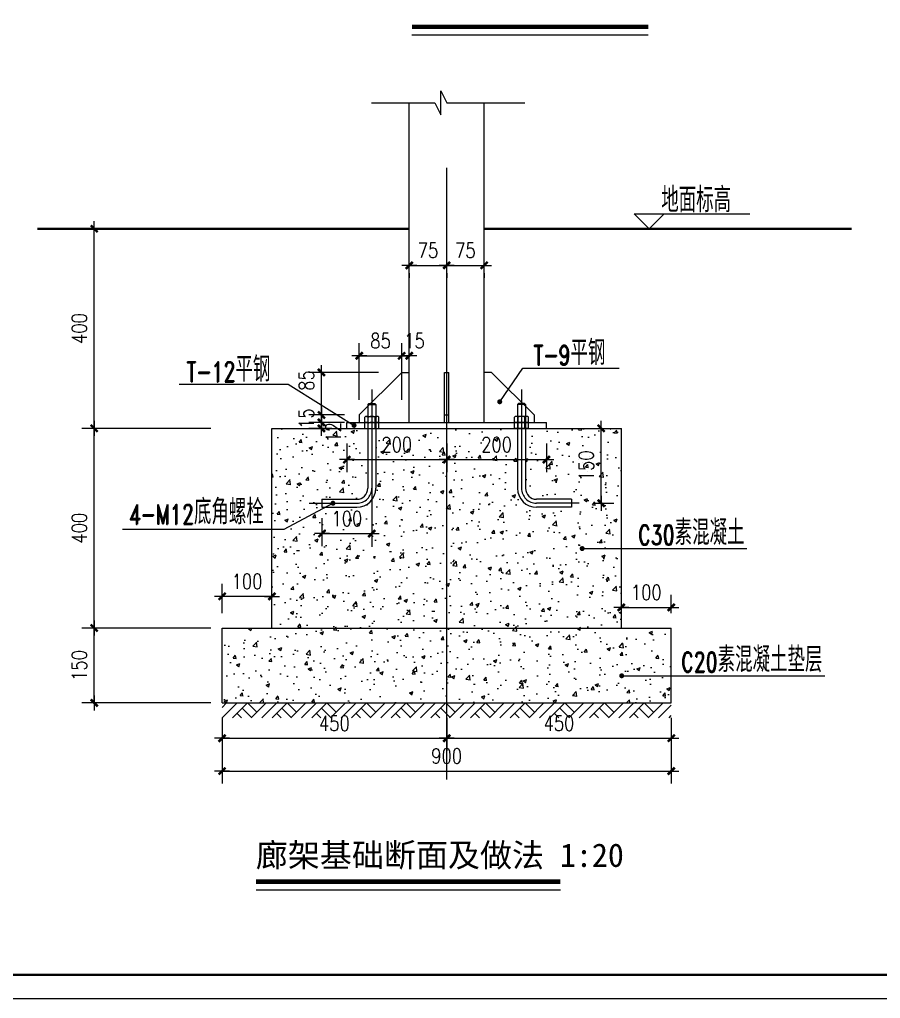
# Model space of a CAD drawing. Header units: inches. Extents: x -2316 to 955, y -265 to 742.
# Drawn here: x -951.3 to -768, y -265.1 to -56.6 of the extents above; entities that cross this region are included whole.
import ezdxf

# ---------------------------------------------------------------- set-up
doc = ezdxf.new("R2010")
doc.units = ezdxf.units.IN
doc.header["$LTSCALE"] = 1000
doc.header["$MEASUREMENT"] = 0
doc.linetypes.add('CONTINOUS', pattern=[0])
doc.linetypes.add('DOTE', pattern=[2.42, 2, -0.2, 0.02, -0.2])
for name, color, linetype in [('COLUMN', 7, 'Continuous'), ('G13', 7, 'CONTINOUS'), ('PUB_DIM', 3, 'Continuous'), ('STAIR', 2, 'Continuous'), ('SU', 7, 'Continuous'), ('尺寸', 3, 'Continuous'), ('文字和字符', 7, 'Continuous'), ('标注层', 3, 'Continuous'), ('铺3', 8, 'Continuous')]:
    doc.layers.add(name, color=color, linetype=linetype)
doc.styles.add('01', font='')
doc.styles.add('DIM_FONT', font='SIMPLEX.shx', dxfattribs={"width": 0.8})
doc.styles.add('HZPMK', font='romand.shx', dxfattribs={"width": 0.7, "bigfont": 'hztxt.shx'})
doc.styles.get('01').set_extended_font_data('SimSun')
doc.dimstyles.new('DIMN10', dxfattribs={"dimscale": 0.1, "dimtxt": 300, "dimasz": 1, "dimexe": 250, "dimexo": 300, "dimgap": 150, "dimtad": 1, "dimdec": 0, "dimzin": 0, "dimdsep": 46, "dimtxsty": 'DIM_FONT', "dimblk": '_DIMX', "dimcen": 0.09, "dimclrt": 7, "dimadec": 0, "dimazin": 0, "dimtfac": 1, "dimtdec": 0, "dimtix": 1, "dimtmove": 2, "dimatfit": 3, "dimldrblk": '_DIMX', "dimfxl": 1, "dimtolj": 1, "dimtzin": 0, "dimarcsym": 0})
pattern_1 = [(50, (-264173.864, 353874.544), (71.726018, -6.2752135), [7.5, -82.5]), (355, (-264173.86, 353874.544), (-13.875133, 75.219213), [6, -66]), (100.4514, (-264167.886, 353874.02), (57.850938, 68.943954), [6.374019, -70.114211]), (46.1842, (-264173.86, 353894.54), (106.724105, -16.551901), [11.25, -123.75]), (96.6356, (-264164.97, 353893.16), (93.46627, 97.411787), [9.56103, -105.1713]), (351.1842, (-264173.86, 353894.54), (93.466195, 97.41186), [9, -99]), (21, (-264163.864, 353889.544), (59.690705, -40.261889), [7.5, -82.5]), (326, (-264163.86, 353889.544), (24.331533, 72.515005), [6, -66]), (71.4514, (-264158.89, 353886.19), (84.022263, 32.25305), [6.374019, -70.114211]), (37.5, (-264173.864, 353874.544), (1.2159855, 33.2893854), [0, -65.2, 0, -67, 0, -66.25]), (7.5, (-264173.864, 353874.544), (26.3069537, 39.4411712), [0, -38.2, 0, -63.7, 0, -25.25]), (327.5, (-264196.164, 353874.544), (53.3822436, -2.2554872), [0, -25, 0, -78, 0, -103.5]), (317.5, (-264206.164, 353874.544), (58.318617, 10.010498), [0, -32.5, 0, -51.8, 0, -73.5])]

# ---------------------------------------------------------------- blocks, each defined once
blk = doc.blocks.new('TKK')
at = {"layer": '文字和字符'}
blk.add_lwpolyline([(0, 0), (1189, 0), (1189, 841), (0, 841)], close=True, dxfattribs=at)
at = {"layer": '文字和字符', "const_width": 1}
blk.add_lwpolyline([(25, 10), (1179, 10), (1179, 831), (25, 831)], close=True, dxfattribs=at)
blk = doc.blocks.new('_DIMX')
blk.add_line((-150, 0), (150, 0))
at = {"const_width": 50}
blk.add_lwpolyline([(-70, -70), (70, 70)], dxfattribs=at)
blk = doc.blocks.new('*D489')
at = {"layer": 'Defpoints', "color": 0, "transparency": 16777216}
for p in [(113.8, 1111.6), (377.2, 1111.6), (377.2, 711.6)]:
    blk.add_point(p, dxfattribs=at)
at = {"layer": 'PUB_DIM', "color": 0, "lineweight": -2, "transparency": 16777216}
for p, q in [((347.2, 1111.6), (88.8, 1111.6)), ((113.8, 711.7), (113.8, 1111.5)), ((347.2, 711.6), (88.8, 711.6))]:
    blk.add_line(p, q, dxfattribs=at)
at = {"layer": 'PUB_DIM', "color": 0, "lineweight": -2, "transparency": 16777216, "xscale": 0.1, "yscale": 0.1, "zscale": 0.1}
for p, rotation in [((113.8, 1111.6), 90), ((113.8, 711.6), 270)]:
    blk.add_blockref('_DIMX', p, dxfattribs=dict(at, rotation=rotation))
at = {"layer": 'PUB_DIM', "color": 7, "transparency": 16777216, "insert": (83.8, 911.6), "char_height": 30, "attachment_point": 5, "rotation": 90, "style": 'DIM_FONT'}
blk.add_mtext('\\A1;400', dxfattribs=at)
blk = doc.blocks.new('*D490')
at = {"layer": 'Defpoints', "color": 0, "transparency": 16777216}
for p in [(113.8, 711.6), (377.2, 711.6), (377.2, 311.6)]:
    blk.add_point(p, dxfattribs=at)
at = {"layer": 'PUB_DIM', "color": 0, "lineweight": -2, "transparency": 16777216}
for p, q in [((347.2, 711.6), (88.8, 711.6)), ((113.8, 311.7), (113.8, 711.5)), ((347.2, 311.6), (88.8, 311.6))]:
    blk.add_line(p, q, dxfattribs=at)
at = {"layer": 'PUB_DIM', "color": 0, "lineweight": -2, "transparency": 16777216, "xscale": 0.1, "yscale": 0.1, "zscale": 0.1}
for p, rotation in [((113.8, 711.6), 90), ((113.8, 311.6), 270)]:
    blk.add_blockref('_DIMX', p, dxfattribs=dict(at, rotation=rotation))
at = {"layer": 'PUB_DIM', "color": 7, "transparency": 16777216, "insert": (83.8, 511.6), "char_height": 30, "attachment_point": 5, "rotation": 90, "style": 'DIM_FONT'}
blk.add_mtext('\\A1;400', dxfattribs=at)
blk = doc.blocks.new('*D491')
at = {"layer": 'Defpoints', "color": 0, "transparency": 16777216}
for p in [(113.8, 311.6), (377.2, 311.6), (377.2, 161.6)]:
    blk.add_point(p, dxfattribs=at)
at = {"layer": 'PUB_DIM', "color": 0, "lineweight": -2, "transparency": 16777216}
for p, q in [((347.2, 311.6), (88.8, 311.6)), ((113.8, 161.7), (113.8, 311.5)), ((347.2, 161.6), (88.8, 161.6))]:
    blk.add_line(p, q, dxfattribs=at)
at = {"layer": 'PUB_DIM', "color": 0, "lineweight": -2, "transparency": 16777216, "xscale": 0.1, "yscale": 0.1, "zscale": 0.1}
for p, rotation in [((113.8, 311.6), 90), ((113.8, 161.6), 270)]:
    blk.add_blockref('_DIMX', p, dxfattribs=dict(at, rotation=rotation))
at = {"layer": 'PUB_DIM', "color": 7, "transparency": 16777216, "insert": (83.8, 236.6), "char_height": 30, "attachment_point": 5, "rotation": 90, "style": 'DIM_FONT'}
blk.add_mtext('\\A1;150', dxfattribs=at)
blk = doc.blocks.new('*D492')
at = {"layer": 'Defpoints', "color": 0, "transparency": 16777216}
for p in [(369.9, 161.6), (819.9, 161.6), (819.9, 90.8)]:
    blk.add_point(p, dxfattribs=at)
at = {"layer": 'PUB_DIM', "color": 0, "lineweight": -2, "transparency": 16777216}
for p, q in [((369.9, 131.6), (369.9, 65.8)), ((819.9, 131.6), (819.9, 65.8)), ((370, 90.8), (819.8, 90.8))]:
    blk.add_line(p, q, dxfattribs=at)
at = {"layer": 'PUB_DIM', "color": 0, "lineweight": -2, "transparency": 16777216, "xscale": 0.1, "yscale": 0.1, "zscale": 0.1, "rotation": 180}
blk.add_blockref('_DIMX', (369.9, 90.8), dxfattribs=at)
at = {"layer": 'PUB_DIM', "color": 0, "lineweight": -2, "transparency": 16777216, "xscale": 0.1, "yscale": 0.1, "zscale": 0.1}
blk.add_blockref('_DIMX', (819.9, 90.8), dxfattribs=at)
at = {"layer": 'PUB_DIM', "color": 7, "transparency": 16777216, "insert": (594.9, 120.8), "char_height": 30, "attachment_point": 5, "style": 'DIM_FONT'}
blk.add_mtext('\\A1;450', dxfattribs=at)
blk = doc.blocks.new('*D493')
at = {"layer": 'Defpoints', "color": 0, "transparency": 16777216}
for p in [(369.9, 375), (369.9, 311.6), (469.9, 311.6)]:
    blk.add_point(p, dxfattribs=at)
at = {"layer": 'PUB_DIM', "color": 0, "lineweight": -2, "transparency": 16777216}
for p, q in [((369.9, 341.6), (369.9, 400)), ((469.9, 341.6), (469.9, 400)), ((469.8, 375), (370, 375))]:
    blk.add_line(p, q, dxfattribs=at)
at = {"layer": 'PUB_DIM', "color": 0, "lineweight": -2, "transparency": 16777216, "xscale": 0.1, "yscale": 0.1, "zscale": 0.1, "rotation": 180}
blk.add_blockref('_DIMX', (369.9, 375), dxfattribs=at)
at = {"layer": 'PUB_DIM', "color": 0, "lineweight": -2, "transparency": 16777216, "xscale": 0.1, "yscale": 0.1, "zscale": 0.1}
blk.add_blockref('_DIMX', (469.9, 375), dxfattribs=at)
at = {"layer": 'PUB_DIM', "color": 7, "transparency": 16777216, "insert": (419.9, 405), "char_height": 30, "attachment_point": 5, "style": 'DIM_FONT'}
blk.add_mtext('\\A1;100', dxfattribs=at)
blk = doc.blocks.new('*D494')
at = {"layer": 'Defpoints', "color": 0, "transparency": 16777216}
for p in [(1269.9, 353), (1169.9, 311.6), (1269.9, 311.6)]:
    blk.add_point(p, dxfattribs=at)
at = {"layer": 'PUB_DIM', "color": 0, "lineweight": -2, "transparency": 16777216}
for p, q in [((1169.9, 341.6), (1169.9, 378)), ((1269.9, 341.6), (1269.9, 378)), ((1170, 353), (1269.8, 353))]:
    blk.add_line(p, q, dxfattribs=at)
at = {"layer": 'PUB_DIM', "color": 0, "lineweight": -2, "transparency": 16777216, "xscale": 0.1, "yscale": 0.1, "zscale": 0.1, "rotation": 180}
blk.add_blockref('_DIMX', (1169.9, 353), dxfattribs=at)
at = {"layer": 'PUB_DIM', "color": 0, "lineweight": -2, "transparency": 16777216, "xscale": 0.1, "yscale": 0.1, "zscale": 0.1}
blk.add_blockref('_DIMX', (1269.9, 353), dxfattribs=at)
at = {"layer": 'PUB_DIM', "color": 7, "transparency": 16777216, "insert": (1219.9, 383), "char_height": 30, "attachment_point": 5, "style": 'DIM_FONT'}
blk.add_mtext('\\A1;100', dxfattribs=at)
blk = doc.blocks.new('*D495')
at = {"layer": 'Defpoints', "color": 0, "transparency": 16777216}
for p in [(819.9, 161.6), (1269.9, 161.6), (1269.9, 90.8)]:
    blk.add_point(p, dxfattribs=at)
at = {"layer": 'PUB_DIM', "color": 0, "lineweight": -2, "transparency": 16777216}
for p, q in [((819.9, 131.6), (819.9, 65.8)), ((1269.9, 131.6), (1269.9, 65.8)), ((820, 90.8), (1269.8, 90.8))]:
    blk.add_line(p, q, dxfattribs=at)
at = {"layer": 'PUB_DIM', "color": 0, "lineweight": -2, "transparency": 16777216, "xscale": 0.1, "yscale": 0.1, "zscale": 0.1, "rotation": 180}
blk.add_blockref('_DIMX', (819.9, 90.8), dxfattribs=at)
at = {"layer": 'PUB_DIM', "color": 0, "lineweight": -2, "transparency": 16777216, "xscale": 0.1, "yscale": 0.1, "zscale": 0.1}
blk.add_blockref('_DIMX', (1269.9, 90.8), dxfattribs=at)
at = {"layer": 'PUB_DIM', "color": 7, "transparency": 16777216, "insert": (1044.9, 120.8), "char_height": 30, "attachment_point": 5, "style": 'DIM_FONT'}
blk.add_mtext('\\A1;450', dxfattribs=at)
blk = doc.blocks.new('*D496')
at = {"layer": 'Defpoints', "color": 0, "transparency": 16777216}
for p in [(369.9, 95.8), (1269.9, 95.8), (1269.9, 25)]:
    blk.add_point(p, dxfattribs=at)
at = {"layer": 'PUB_DIM', "color": 0, "lineweight": -2, "transparency": 16777216}
for p, q in [((369.9, 65.8), (369.9, 0)), ((1269.9, 65.8), (1269.9, 0)), ((370, 25), (1269.8, 25))]:
    blk.add_line(p, q, dxfattribs=at)
at = {"layer": 'PUB_DIM', "color": 0, "lineweight": -2, "transparency": 16777216, "xscale": 0.1, "yscale": 0.1, "zscale": 0.1, "rotation": 180}
blk.add_blockref('_DIMX', (369.9, 25), dxfattribs=at)
at = {"layer": 'PUB_DIM', "color": 0, "lineweight": -2, "transparency": 16777216, "xscale": 0.1, "yscale": 0.1, "zscale": 0.1}
blk.add_blockref('_DIMX', (1269.9, 25), dxfattribs=at)
at = {"layer": 'PUB_DIM', "color": 7, "transparency": 16777216, "insert": (819.9, 55), "char_height": 30, "attachment_point": 5, "style": 'DIM_FONT'}
blk.add_mtext('\\A1;900', dxfattribs=at)
blk = doc.blocks.new('*D497')
at = {"layer": 'Defpoints', "color": 0, "transparency": 16777216}
for p in [(619.9, 711.6), (819.9, 711.6), (819.9, 649.1)]:
    blk.add_point(p, dxfattribs=at)
at = {"layer": 'PUB_DIM', "color": 0, "lineweight": -2, "transparency": 16777216}
for p, q in [((619.9, 681.6), (619.9, 624.1)), ((819.9, 681.6), (819.9, 624.1)), ((620, 649.1), (819.8, 649.1))]:
    blk.add_line(p, q, dxfattribs=at)
at = {"layer": 'PUB_DIM', "color": 0, "lineweight": -2, "transparency": 16777216, "xscale": 0.1, "yscale": 0.1, "zscale": 0.1, "rotation": 180}
blk.add_blockref('_DIMX', (619.9, 649.1), dxfattribs=at)
at = {"layer": 'PUB_DIM', "color": 0, "lineweight": -2, "transparency": 16777216, "xscale": 0.1, "yscale": 0.1, "zscale": 0.1}
blk.add_blockref('_DIMX', (819.9, 649.1), dxfattribs=at)
at = {"layer": 'PUB_DIM', "color": 7, "transparency": 16777216, "insert": (719.9, 679.1), "char_height": 30, "attachment_point": 5, "style": 'DIM_FONT'}
blk.add_mtext('\\A1;200', dxfattribs=at)
blk = doc.blocks.new('*D498')
at = {"layer": 'Defpoints', "color": 0, "transparency": 16777216}
for p in [(819.9, 711.6), (1019.9, 711.6), (1019.9, 649.1)]:
    blk.add_point(p, dxfattribs=at)
at = {"layer": 'PUB_DIM', "color": 0, "lineweight": -2, "transparency": 16777216}
for p, q in [((819.9, 681.6), (819.9, 624.1)), ((1019.9, 681.6), (1019.9, 624.1)), ((820, 649.1), (1019.8, 649.1))]:
    blk.add_line(p, q, dxfattribs=at)
at = {"layer": 'PUB_DIM', "color": 0, "lineweight": -2, "transparency": 16777216, "xscale": 0.1, "yscale": 0.1, "zscale": 0.1, "rotation": 180}
blk.add_blockref('_DIMX', (819.9, 649.1), dxfattribs=at)
at = {"layer": 'PUB_DIM', "color": 0, "lineweight": -2, "transparency": 16777216, "xscale": 0.1, "yscale": 0.1, "zscale": 0.1}
blk.add_blockref('_DIMX', (1019.9, 649.1), dxfattribs=at)
at = {"layer": 'PUB_DIM', "color": 7, "transparency": 16777216, "insert": (919.9, 679.1), "char_height": 30, "attachment_point": 5, "style": 'DIM_FONT'}
blk.add_mtext('\\A1;200', dxfattribs=at)
blk = doc.blocks.new('*D499')
at = {"layer": 'Defpoints', "color": 0, "transparency": 16777216}
for p in [(1085.6, 711.6), (1129.5, 711.6), (1085.6, 561.6)]:
    blk.add_point(p, dxfattribs=at)
at = {"layer": 'PUB_DIM', "color": 0, "lineweight": -2, "transparency": 16777216}
for p, q in [((1115.6, 711.6), (1154.5, 711.6)), ((1129.5, 561.7), (1129.5, 711.5)), ((1115.6, 561.6), (1154.5, 561.6))]:
    blk.add_line(p, q, dxfattribs=at)
at = {"layer": 'PUB_DIM', "color": 0, "lineweight": -2, "transparency": 16777216, "xscale": 0.1, "yscale": 0.1, "zscale": 0.1}
for p, rotation in [((1129.5, 711.6), 90), ((1129.5, 561.6), 270)]:
    blk.add_blockref('_DIMX', p, dxfattribs=dict(at, rotation=rotation))
at = {"layer": 'PUB_DIM', "color": 7, "transparency": 16777216, "insert": (1099.5, 636.6), "char_height": 30, "attachment_point": 5, "rotation": 90, "style": 'DIM_FONT'}
blk.add_mtext('\\A1;150', dxfattribs=at)
blk = doc.blocks.new('*D500')
at = {"layer": 'Defpoints', "color": 0, "transparency": 16777216}
for p in [(569.9, 561.6), (669.9, 561.6), (669.9, 500.9)]:
    blk.add_point(p, dxfattribs=at)
at = {"layer": 'PUB_DIM', "color": 0, "lineweight": -2, "transparency": 16777216}
for p, q in [((569.9, 531.6), (569.9, 475.9)), ((669.9, 531.6), (669.9, 475.9)), ((570, 500.9), (669.8, 500.9))]:
    blk.add_line(p, q, dxfattribs=at)
at = {"layer": 'PUB_DIM', "color": 0, "lineweight": -2, "transparency": 16777216, "xscale": 0.1, "yscale": 0.1, "zscale": 0.1, "rotation": 180}
blk.add_blockref('_DIMX', (569.9, 500.9), dxfattribs=at)
at = {"layer": 'PUB_DIM', "color": 0, "lineweight": -2, "transparency": 16777216, "xscale": 0.1, "yscale": 0.1, "zscale": 0.1}
blk.add_blockref('_DIMX', (669.9, 500.9), dxfattribs=at)
at = {"layer": 'PUB_DIM', "color": 7, "transparency": 16777216, "insert": (619.9, 530.9), "char_height": 30, "attachment_point": 5, "style": 'DIM_FONT'}
blk.add_mtext('\\A1;100', dxfattribs=at)
blk = doc.blocks.new('*D501')
at = {"layer": 'Defpoints', "color": 0, "transparency": 16777216}
for p in [(569, 711.6), (619.9, 723.6), (619.9, 711.6)]:
    blk.add_point(p, dxfattribs=at)
at = {"layer": 'PUB_DIM', "color": 0, "lineweight": -2, "transparency": 16777216}
for p, q in [((589.9, 723.6), (544, 723.6)), ((589.9, 711.6), (544, 711.6)), ((569, 723.7), (569, 723.8)), ((569, 723.6), (569, 711.6)), ((569, 711.5), (569, 711.4))]:
    blk.add_line(p, q, dxfattribs=at)
at = {"layer": 'PUB_DIM', "color": 0, "lineweight": -2, "transparency": 16777216, "xscale": 0.1, "yscale": 0.1, "zscale": 0.1}
for p, rotation in [((569, 723.6), 270), ((569, 711.6), 90)]:
    blk.add_blockref('_DIMX', p, dxfattribs=dict(at, rotation=rotation))
at = {"layer": 'PUB_DIM', "color": 7, "transparency": 16777216, "insert": (592.7, 703.9), "char_height": 30, "attachment_point": 5, "rotation": 90, "style": 'DIM_FONT'}
blk.add_mtext('\\A1;12', dxfattribs=at)
blk = doc.blocks.new('*D502')
at = {"layer": 'Defpoints', "color": 0, "transparency": 16777216}
for p in [(569, 738.6), (644.9, 738.6), (644.9, 723.6)]:
    blk.add_point(p, dxfattribs=at)
at = {"layer": 'PUB_DIM', "color": 0, "lineweight": -2, "transparency": 16777216}
for p, q in [((614.9, 738.6), (544, 738.6)), ((569, 738.7), (569, 738.8)), ((569, 723.6), (569, 738.6)), ((614.9, 723.6), (544, 723.6)), ((569, 723.5), (569, 723.4))]:
    blk.add_line(p, q, dxfattribs=at)
at = {"layer": 'PUB_DIM', "color": 0, "lineweight": -2, "transparency": 16777216, "xscale": 0.1, "yscale": 0.1, "zscale": 0.1}
for p, rotation in [((569, 738.6), 270), ((569, 723.6), 90)]:
    blk.add_blockref('_DIMX', p, dxfattribs=dict(at, rotation=rotation))
at = {"layer": 'PUB_DIM', "color": 7, "transparency": 16777216, "insert": (539, 731.1), "char_height": 30, "attachment_point": 5, "rotation": 90, "style": 'DIM_FONT'}
blk.add_mtext('\\A1;15', dxfattribs=at)
blk = doc.blocks.new('*D503')
at = {"layer": 'Defpoints', "color": 0, "transparency": 16777216}
for p in [(569, 823.6), (644.9, 823.6), (644.9, 738.6)]:
    blk.add_point(p, dxfattribs=at)
at = {"layer": 'PUB_DIM', "color": 0, "lineweight": -2, "transparency": 16777216}
for p, q in [((614.9, 823.6), (544, 823.6)), ((569, 738.7), (569, 823.5)), ((614.9, 738.6), (544, 738.6))]:
    blk.add_line(p, q, dxfattribs=at)
at = {"layer": 'PUB_DIM', "color": 0, "lineweight": -2, "transparency": 16777216, "xscale": 0.1, "yscale": 0.1, "zscale": 0.1}
for p, rotation in [((569, 823.6), 90), ((569, 738.6), 270)]:
    blk.add_blockref('_DIMX', p, dxfattribs=dict(at, rotation=rotation))
at = {"layer": 'PUB_DIM', "color": 7, "transparency": 16777216, "insert": (539, 807.5), "char_height": 30, "attachment_point": 5, "rotation": 90, "style": 'DIM_FONT'}
blk.add_mtext('\\A1;85', dxfattribs=at)
blk = doc.blocks.new('*D504')
at = {"layer": 'Defpoints', "color": 0, "transparency": 16777216}
for p in [(744.9, 857.1), (729.9, 823.6), (744.9, 823.6)]:
    blk.add_point(p, dxfattribs=at)
at = {"layer": 'PUB_DIM', "color": 0, "lineweight": -2, "transparency": 16777216}
for p, q in [((729.9, 853.6), (729.9, 882.1)), ((744.9, 853.6), (744.9, 882.1)), ((729.8, 857.1), (729.7, 857.1)), ((729.9, 857.1), (744.9, 857.1)), ((745, 857.1), (745.1, 857.1))]:
    blk.add_line(p, q, dxfattribs=at)
at = {"layer": 'PUB_DIM', "color": 0, "lineweight": -2, "transparency": 16777216, "xscale": 0.1, "yscale": 0.1, "zscale": 0.1}
blk.add_blockref('_DIMX', (729.9, 857.1), dxfattribs=at)
at = {"layer": 'PUB_DIM', "color": 0, "lineweight": -2, "transparency": 16777216, "xscale": 0.1, "yscale": 0.1, "zscale": 0.1, "rotation": 180}
blk.add_blockref('_DIMX', (744.9, 857.1), dxfattribs=at)
at = {"layer": 'PUB_DIM', "color": 7, "transparency": 16777216, "insert": (755.4, 887.1), "char_height": 30, "attachment_point": 5, "style": 'DIM_FONT'}
blk.add_mtext('\\A1;15', dxfattribs=at)
blk = doc.blocks.new('*D505')
at = {"layer": 'Defpoints', "color": 0, "transparency": 16777216}
for p in [(729.9, 857.1), (644.9, 738.6), (729.9, 738.6)]:
    blk.add_point(p, dxfattribs=at)
at = {"layer": 'PUB_DIM', "color": 0, "lineweight": -2, "transparency": 16777216}
for p, q in [((644.9, 768.6), (644.9, 882.1)), ((729.9, 768.6), (729.9, 882.1)), ((645, 857.1), (729.8, 857.1))]:
    blk.add_line(p, q, dxfattribs=at)
at = {"layer": 'PUB_DIM', "color": 0, "lineweight": -2, "transparency": 16777216, "xscale": 0.1, "yscale": 0.1, "zscale": 0.1, "rotation": 180}
blk.add_blockref('_DIMX', (644.9, 857.1), dxfattribs=at)
at = {"layer": 'PUB_DIM', "color": 0, "lineweight": -2, "transparency": 16777216, "xscale": 0.1, "yscale": 0.1, "zscale": 0.1}
blk.add_blockref('_DIMX', (729.9, 857.1), dxfattribs=at)
at = {"layer": 'PUB_DIM', "color": 7, "transparency": 16777216, "insert": (687.4, 887.1), "char_height": 30, "attachment_point": 5, "style": 'DIM_FONT'}
blk.add_mtext('\\A1;85', dxfattribs=at)
blk = doc.blocks.new('*D506')
at = {"layer": 'Defpoints', "color": 0, "transparency": 16777216}
for p in [(744.9, 1052.8), (819.9, 1052.8), (819.9, 1038.3)]:
    blk.add_point(p, dxfattribs=at)
at = {"layer": 'PUB_DIM', "color": 0, "lineweight": -2, "transparency": 16777216}
for p, q in [((744.9, 1022.8), (744.9, 1013.3)), ((745, 1038.3), (819.8, 1038.3)), ((819.9, 1022.8), (819.9, 1013.3))]:
    blk.add_line(p, q, dxfattribs=at)
at = {"layer": 'PUB_DIM', "color": 0, "lineweight": -2, "transparency": 16777216, "xscale": 0.1, "yscale": 0.1, "zscale": 0.1, "rotation": 180}
blk.add_blockref('_DIMX', (744.9, 1038.3), dxfattribs=at)
at = {"layer": 'PUB_DIM', "color": 0, "lineweight": -2, "transparency": 16777216, "xscale": 0.1, "yscale": 0.1, "zscale": 0.1}
blk.add_blockref('_DIMX', (819.9, 1038.3), dxfattribs=at)
at = {"layer": 'PUB_DIM', "color": 7, "transparency": 16777216, "insert": (782.4, 1068.3), "char_height": 30, "attachment_point": 5, "style": 'DIM_FONT'}
blk.add_mtext('\\A1;75', dxfattribs=at)
blk = doc.blocks.new('*D507')
at = {"layer": 'Defpoints', "color": 0, "transparency": 16777216}
for p in [(819.9, 1052.8), (894.9, 1052.8), (894.9, 1038.3)]:
    blk.add_point(p, dxfattribs=at)
at = {"layer": 'PUB_DIM', "color": 0, "lineweight": -2, "transparency": 16777216}
for p, q in [((819.9, 1022.8), (819.9, 1013.3)), ((820, 1038.3), (894.8, 1038.3)), ((894.9, 1022.8), (894.9, 1013.3))]:
    blk.add_line(p, q, dxfattribs=at)
at = {"layer": 'PUB_DIM', "color": 0, "lineweight": -2, "transparency": 16777216, "xscale": 0.1, "yscale": 0.1, "zscale": 0.1, "rotation": 180}
blk.add_blockref('_DIMX', (819.9, 1038.3), dxfattribs=at)
at = {"layer": 'PUB_DIM', "color": 0, "lineweight": -2, "transparency": 16777216, "xscale": 0.1, "yscale": 0.1, "zscale": 0.1}
blk.add_blockref('_DIMX', (894.9, 1038.3), dxfattribs=at)
at = {"layer": 'PUB_DIM', "color": 7, "transparency": 16777216, "insert": (857.4, 1068.3), "char_height": 30, "attachment_point": 5, "style": 'DIM_FONT'}
blk.add_mtext('\\A1;75', dxfattribs=at)
blk = doc.blocks.new('_YZH')
at = {"const_width": 0.5}
blk.add_lwpolyline([(-0.25, 0, 1), (0.25, 0, 1)], format="xyb", close=True, dxfattribs=at)
blk = doc.blocks.new('A$C45BF500C')
at = {"layer": '铺3'}
h = blk.add_hatch(dxfattribs=at)
h.set_pattern_fill('AN33C', color=256, scale=100, style=0)
h.set_pattern_definition(pattern_1)
h.paths.add_polyline_path([(1169.9, 711.6), (977.9, 711.6), (977.9, 591.6, 0.414214), (999.9, 569.6), (1069.9, 569.6), (1069.9, 553.6), (999.9, 553.6, -0.414214), (961.9, 591.6), (961.9, 711.6), (956, 711.6), (819.9, 711.6), (819.9, 311.6), (1169.9, 311.6), (1169.9, 470.8), (1093.9, 470.8, -1), (1088.9, 470.8, -1), (1093.9, 470.8), (1169.9, 470.8)])
h.paths.add_polyline_path([(661.9, 711.6), (656, 711.6), (469.9, 711.6), (469.9, 509.7), (494.6, 509.7), (577, 553.6), (569.9, 553.6), (569.9, 569.6), (639.9, 569.6, 0.414214), (661.9, 591.6)], flags=17)
h.paths.add_polyline_path([(819.9, 711.6), (677.9, 711.6), (677.9, 591.6, -0.414214), (639.9, 553.6), (577, 553.6), (494.6, 509.7), (469.9, 509.7), (469.9, 311.6), (819.9, 311.6)])
h.paths.add_polyline_path([(881.5, 701.6), (958.2, 701.6), (958.2, 656.6), (881.5, 656.6)], flags=24)
h.paths.add_polyline_path([(1077, 600.5), (1077, 672.7), (1122, 672.7), (1122, 600.5)], flags=24)
h.paths.add_polyline_path([(570.2, 679.3), (570.2, 728.6), (615.2, 728.6), (615.2, 679.3)], flags=9)
h.paths.add_polyline_path([(681.5, 701.6), (758.2, 701.6), (758.2, 656.6), (681.5, 656.6)], flags=24)
h.paths.add_polyline_path([(583.8, 553.4), (655.9, 553.4), (655.9, 508.4), (583.8, 508.4)], flags=24)
h = blk.add_hatch(dxfattribs=at)
h.set_pattern_fill('AN33C', color=256, scale=100, style=0)
h.set_pattern_definition(pattern_1)
h.paths.add_polyline_path([(369.9, 311.6), (369.9, 161.6), (819.9, 161.6), (819.9, 311.6)])
h.paths.add_polyline_path([(819.9, 311.6), (819.9, 161.6), (1269.9, 161.6), (1269.9, 215.9), (1173.1, 215.9, -1), (1168.1, 215.9, -1), (1173.1, 215.9), (1269.9, 215.9), (1269.9, 311.6)])
at = {"layer": 'G13'}
for p, q in [((744.9, 723.6), (744.9, 1363.9)), ((894.9, 723.6), (894.9, 1363.9)), ((729.9, 823.6), (744.9, 823.6)), ((815.4, 723.6), (815.4, 823.6)), ((815.4, 823.6), (824.4, 823.6)), ((824.4, 723.6), (824.4, 823.6)), ((909.9, 823.6), (894.9, 823.6)), ((815.4, 738.6), (824.4, 738.6)), ((469.9, 311.6), (469.9, 711.6)), ((469.9, 711.6), (1169.9, 711.6)), ((619.9, 711.6), (619.9, 723.6)), ((619.9, 723.6), (1019.9, 723.6)), ((1019.9, 711.6), (1019.9, 723.6)), ((1169.9, 311.6), (1169.9, 711.6)), ((369.9, 161.6), (369.9, 311.6)), ((369.9, 311.6), (1269.9, 311.6)), ((1269.9, 161.6), (1269.9, 311.6)), ((369.9, 161.6), (1269.9, 161.6))]:
    blk.add_line(p, q, dxfattribs=at)
at = {"layer": 'G13', "color": 1, "linetype": 'DOTE'}
for p, q in [((819.9, 7.8), (819.9, 1233.8)), ((669.9, 789.7), (669.9, 591.6)), ((969.9, 789.7), (969.9, 591.6)), ((544.1, 561.6), (639.9, 561.6)), ((1085.6, 561.6), (999.9, 561.6))]:
    blk.add_line(p, q, dxfattribs=at)
at = {"layer": 'G13', "const_width": 5}
for points in [[(0, 1111.6), (744.9, 1111.6)], [(0, 1111.6), (744.9, 1111.6)], [(894.9, 1111.6), (1631.1, 1111.6)]]:
    blk.add_lwpolyline(points, dxfattribs=at)
at = {"layer": 'G13', "color": 1, "linetype": 'DOTE'}
for centre, start, end in [((639.9, 591.6), 270, 0), ((999.9, 591.6), 180, 270)]:
    blk.add_arc(centre, 30, start, end, dxfattribs=at)
at = {"layer": 'PUB_DIM'}
for p, q in [((1225.9, 1111.6), (1195.9, 1141.6)), ((1195.9, 1141.6), (1255.9, 1141.6)), ((1255.9, 1141.6), (1225.9, 1111.6)), ((1255.9, 1141.6), (1427.3, 1141.6)), ((683.4, 823.6), (565.4, 823.6)), ((669.9, 629.7), (669.9, 474.6))]:
    blk.add_line(p, q, dxfattribs=at)
at = {"layer": 'STAIR'}
for p, q in [((808.5, 1339.9), (808.5, 1387.9)), ((808.5, 1387.9), (820.5, 1363.9)), ((669, 1363.9), (796.5, 1363.9)), ((796.5, 1363.9), (808.5, 1339.9)), ((820.5, 1363.9), (976.4, 1363.9))]:
    blk.add_line(p, q, dxfattribs=at)
at = {"layer": 'SU'}
for p, q in [((729.9, 823.6), (644.9, 738.6)), ((909.9, 823.6), (994.9, 738.6)), ((661.9, 759.6), (663.9, 761.6)), ((661.9, 759.6), (661.9, 591.6)), ((661.9, 759.6), (677.9, 759.6)), ((663.9, 761.6), (675.9, 761.6)), ((677.9, 759.6), (675.9, 761.6)), ((677.9, 759.6), (677.9, 591.6)), ((961.9, 759.6), (963.9, 761.6)), ((961.9, 759.6), (961.9, 591.6)), ((977.9, 759.6), (961.9, 759.6)), ((975.9, 761.6), (963.9, 761.6)), ((977.9, 759.6), (975.9, 761.6)), ((977.9, 759.6), (977.9, 591.6)), ((644.9, 738.6), (644.9, 723.6)), ((656, 723.6), (656, 734.2)), ((659.5, 735.6), (680.2, 735.6)), ((662.9, 723.6), (662.9, 734.2)), ((676.8, 723.6), (676.8, 734.2)), ((683.7, 723.6), (683.7, 734.2)), ((956, 723.6), (956, 734.2)), ((980.2, 735.6), (959.5, 735.6)), ((962.9, 723.6), (962.9, 734.2)), ((976.8, 723.6), (976.8, 734.2)), ((983.7, 723.6), (983.7, 734.2)), ((994.9, 738.6), (994.9, 723.6)), ((656, 723.6), (683.7, 723.6)), ((656, 711.6), (656, 722.2)), ((656, 711.6), (683.7, 711.6)), ((659.5, 723.6), (680.2, 723.6)), ((662.9, 711.6), (662.9, 722.2)), ((676.8, 711.6), (676.8, 722.2)), ((683.7, 711.6), (683.7, 722.2)), ((983.7, 723.6), (956, 723.6)), ((956, 711.6), (956, 722.2)), ((983.7, 711.6), (956, 711.6)), ((980.2, 723.6), (959.5, 723.6)), ((962.9, 711.6), (962.9, 722.2)), ((976.8, 711.6), (976.8, 722.2)), ((983.7, 711.6), (983.7, 722.2)), ((569.9, 569.6), (569.9, 553.6)), ((569.9, 569.6), (639.9, 569.6)), ((1069.9, 569.6), (999.9, 569.6)), ((1069.9, 569.6), (1069.9, 553.6)), ((569.9, 553.6), (639.9, 553.6)), ((1069.9, 553.6), (999.9, 553.6))]:
    blk.add_line(p, q, dxfattribs=at)
for centre, radius, start, end in [((659.5, 730.5), 5.1, 47.2228, 132.7772), ((669.9, 717.3), 18.3, 67.8196, 112.1804), ((680.2, 730.5), 5.1, 47.2228, 132.7772), ((959.5, 730.5), 5.1, 47.2228, 132.7772), ((969.9, 717.3), 18.3, 67.8196, 112.1804), ((980.2, 730.5), 5.1, 47.2228, 132.7772), ((659.5, 718.5), 5.1, 47.2228, 132.7772), ((669.9, 705.3), 18.3, 67.8196, 112.1804), ((680.2, 718.5), 5.1, 47.2228, 132.7772), ((959.5, 718.5), 5.1, 47.2228, 132.7772), ((969.9, 705.3), 18.3, 67.8196, 112.1804), ((980.2, 718.5), 5.1, 47.2228, 132.7772), ((639.9, 591.6), 38, 270, 0), ((639.9, 591.6), 22, 270, 0), ((999.9, 591.6), 38, 180, 270), ((999.9, 591.6), 22, 180, 270)]:
    blk.add_arc(centre, radius, start, end, dxfattribs=at)
at = {"layer": '标注层'}
for p, q in [((1091.4, 470.8), (1421.3, 470.8)), ((1170.6, 215.9), (1577.4, 215.9))]:
    blk.add_line(p, q, dxfattribs=at)
for points in [[(926.2, 764.9), (972.4, 832.1), (1165.8, 832.1)], [(284, 799.9), (502.5, 799.9), (634.3, 717.6)], [(170.2, 509.7), (494.6, 509.7), (592, 561.6)]]:
    blk.add_lwpolyline(points, dxfattribs=at)
at = {"layer": '铺3'}
for p, q in [((369.9, 152.6), (378.9, 161.6)), ((369.9, 131.6), (399.9, 161.6)), ((390.9, 131.6), (420.9, 161.6)), ((420.9, 161.6), (439.6, 142.9)), ((428.4, 131.6), (458.4, 161.6)), ((449.4, 131.6), (479.4, 161.6)), ((470.4, 131.6), (500.4, 161.6)), ((500.4, 161.6), (519.1, 142.9)), ((507.9, 131.6), (537.9, 161.6)), ((528.9, 131.6), (558.9, 161.6)), ((549.9, 131.6), (579.9, 161.6)), ((579.9, 161.6), (598.6, 142.9)), ((587.4, 131.6), (617.4, 161.6)), ((608.4, 131.6), (638.4, 161.6)), ((629.4, 131.6), (659.4, 161.6)), ((659.4, 161.6), (678.1, 142.9)), ((666.9, 131.6), (696.9, 161.6)), ((687.9, 131.6), (717.9, 161.6)), ((708.9, 131.6), (738.9, 161.6)), ((738.9, 161.6), (757.6, 142.9)), ((746.4, 131.6), (776.4, 161.6)), ((767.4, 131.6), (797.4, 161.6)), ((788.4, 131.6), (818.4, 161.6)), ((818.4, 161.6), (837.1, 142.9)), ((825.9, 131.6), (855.9, 161.6)), ((846.9, 131.6), (876.9, 161.6)), ((867.9, 131.6), (897.9, 161.6)), ((897.9, 161.6), (916.6, 142.9)), ((905.4, 131.6), (935.4, 161.6)), ((926.4, 131.6), (956.4, 161.6)), ((947.4, 131.6), (977.4, 161.6)), ((977.4, 161.6), (996.1, 142.9)), ((984.9, 131.6), (1014.9, 161.6)), ((1005.9, 131.6), (1035.9, 161.6)), ((1026.9, 131.6), (1056.9, 161.6)), ((1056.9, 161.6), (1075.6, 142.9)), ((1064.4, 131.6), (1094.4, 161.6)), ((1085.4, 131.6), (1115.4, 161.6)), ((1106.4, 131.6), (1136.4, 161.6)), ((1136.4, 161.6), (1155.1, 142.9)), ((1143.9, 131.6), (1173.9, 161.6)), ((1164.9, 131.6), (1194.9, 161.6)), ((1185.9, 131.6), (1215.9, 161.6)), ((1215.9, 161.6), (1234.6, 142.9)), ((1223.4, 131.6), (1253.4, 161.6)), ((1244.4, 131.6), (1269.9, 157.1)), ((399.9, 140.6), (408.9, 131.6)), ((410.4, 151.1), (429.1, 132.4)), ((479.4, 140.6), (488.4, 131.6)), ((489.9, 151.1), (508.6, 132.4)), ((558.9, 140.6), (567.9, 131.6)), ((569.4, 151.1), (588.1, 132.4)), ((638.4, 140.6), (647.4, 131.6)), ((648.9, 151.1), (667.6, 132.4)), ((717.9, 140.6), (726.9, 131.6)), ((728.4, 151.1), (747.1, 132.4)), ((797.4, 140.6), (806.4, 131.6)), ((807.9, 151.1), (826.6, 132.4)), ((876.9, 140.6), (885.9, 131.6)), ((887.4, 151.1), (906.1, 132.4)), ((956.4, 140.6), (965.4, 131.6)), ((966.9, 151.1), (985.6, 132.4)), ((1035.9, 140.6), (1044.9, 131.6)), ((1046.4, 151.1), (1065.1, 132.4)), ((1115.4, 140.6), (1124.4, 131.6)), ((1125.9, 151.1), (1144.6, 132.4)), ((1194.9, 140.6), (1203.9, 131.6)), ((1205.4, 151.1), (1224.1, 132.4)), ((1265.4, 131.6), (1269.9, 136.1))]:
    blk.add_line(p, q, dxfattribs=at)
at = {"layer": 'COLUMN', "xscale": 10, "yscale": 10, "zscale": 10}
for p in [(926.2, 764.9), (634.3, 717.6), (592, 561.6), (1091.4, 470.8), (1170.6, 215.9)]:
    blk.add_blockref('_YZH', p, dxfattribs=at)
at = {"layer": '标注层', "attachment_point": 9, "style": 'HZPMK'}
for s, insert, char_height in [('地面标高', (1389.8, 1144.5), 50), ('T-9\\H50;平钢', (1137.9, 838.3), 40), ('T-12\\H50;平钢', (466.6, 805.2), 40), ('4-M12\\H50;底角螺栓', (453.5, 518.9), 40), ('C30\\H50;素混凝土', (1416.7, 477.8), 40), ('C20\\H50;素混凝土垫层', (1572.8, 222.9), 40)]:
    blk.add_mtext(s, dxfattribs=dict(at, insert=insert, char_height=char_height))
at = {"layer": 'PUB_DIM'}
for p1, p2, distance, picture, middle in [((377.2, 711.6), (377.2, 1111.6), 263.4, '*D489', (83.8, 911.6)), ((744.9, 1052.8), (819.9, 1052.8), -14.5, '*D506', (782.4, 1068.3)), ((819.9, 1052.8), (894.9, 1052.8), -14.5, '*D507', (857.4, 1068.3)), ((644.9, 738.6), (729.9, 738.6), 118.5, '*D505', (687.4, 887.1)), ((644.9, 723.6), (644.9, 738.6), 75.9, '*D502', (539, 731.1)), ((377.2, 311.6), (377.2, 711.6), 263.4, '*D490', (83.8, 511.6)), ((1085.6, 561.6), (1085.6, 711.6), -43.9, '*D499', (1099.5, 636.6)), ((619.9, 711.6), (819.9, 711.6), -62.5, '*D497', (719.9, 679.1)), ((819.9, 711.6), (1019.9, 711.6), -62.5, '*D498', (919.9, 679.1)), ((569.9, 561.6), (669.9, 561.6), -60.7, '*D500', (619.9, 530.9)), ((469.9, 311.6), (369.9, 311.6), -63.4, '*D493', (419.9, 405)), ((1169.9, 311.6), (1269.9, 311.6), 41.4, '*D494', (1219.9, 383)), ((377.2, 161.6), (377.2, 311.6), 263.4, '*D491', (83.8, 236.6))]:
    dim = blk.add_aligned_dim(p1=p1, p2=p2, distance=distance, dimstyle='DIMN10', dxfattribs=at)
    dim.commit()
    dim.dimension.update_dxf_attribs({"geometry": picture, "text_midpoint": middle})
for base, p1, p2, angle, picture, middle in [((744.9, 857.1), (729.9, 823.6), (744.9, 823.6), 0, '*D504', (755.4, 887.1)), ((569, 823.6), (644.9, 738.6), (644.9, 823.6), 90, '*D503', (539, 807.5)), ((569, 711.6), (619.9, 723.6), (619.9, 711.6), 270, '*D501', (592.7, 703.9))]:
    dim = blk.add_linear_dim(base=base, p1=p1, p2=p2, angle=angle, dimstyle='DIMN10', dxfattribs=at)
    dim.commit()
    dim.dimension.update_dxf_attribs({"geometry": picture, "text_midpoint": middle, "dimtype": 129})
for base, p1, p2, picture, middle in [((819.9, 90.8), (369.9, 161.6), (819.9, 161.6), '*D492', (594.9, 120.8)), ((1269.9, 90.8), (819.9, 161.6), (1269.9, 161.6), '*D495', (1044.9, 120.8)), ((1269.9, 25), (369.9, 95.8), (1269.9, 95.8), '*D496', (819.9, 55))]:
    dim = blk.add_linear_dim(base=base, p1=p1, p2=p2, dimstyle='DIMN10', dxfattribs=at)
    dim.commit()
    dim.dimension.update_dxf_attribs({"geometry": picture, "text_midpoint": middle})

msp = doc.modelspace()

# ---------------------------------------------------------------- linework, layer by layer
at = {"layer": '尺寸'}
for p, q in [((-867.74, -59.88), (-817.44, -59.88)), ((-900.95, -241.95), (-836.14, -241.95))]:
    msp.add_line(p, q, dxfattribs=at)
at = {"layer": '尺寸', "const_width": 0.987}
for points in [[(-867.74, -58.15), (-817.44, -58.15)], [(-900.95, -240.22), (-836.14, -240.22)]]:
    msp.add_lwpolyline(points, dxfattribs=at)

# ---------------------------------------------------------------- block references
at = {"xscale": 0.4995794785534144, "yscale": 0.4995794785534144, "zscale": 0.4995794785534144}
msp.add_blockref('TKK', (-1128.48, -265.06), dxfattribs=at)
at = {"layer": 'G13', "xscale": 0.106290897647197, "yscale": 0.106290897647197, "zscale": 0.106290897647197}
msp.add_blockref('A$C45BF500C', (-947.5, -219.3), dxfattribs=at)

# ---------------------------------------------------------------- texts
at = {"color": 3, "insert": (-901, -232.05), "char_height": 5, "attachment_point": 1, "style": '01'}
msp.add_mtext('廊架基础断面及做法 1:20', dxfattribs=at)

doc.saveas('drawing.dxf')
